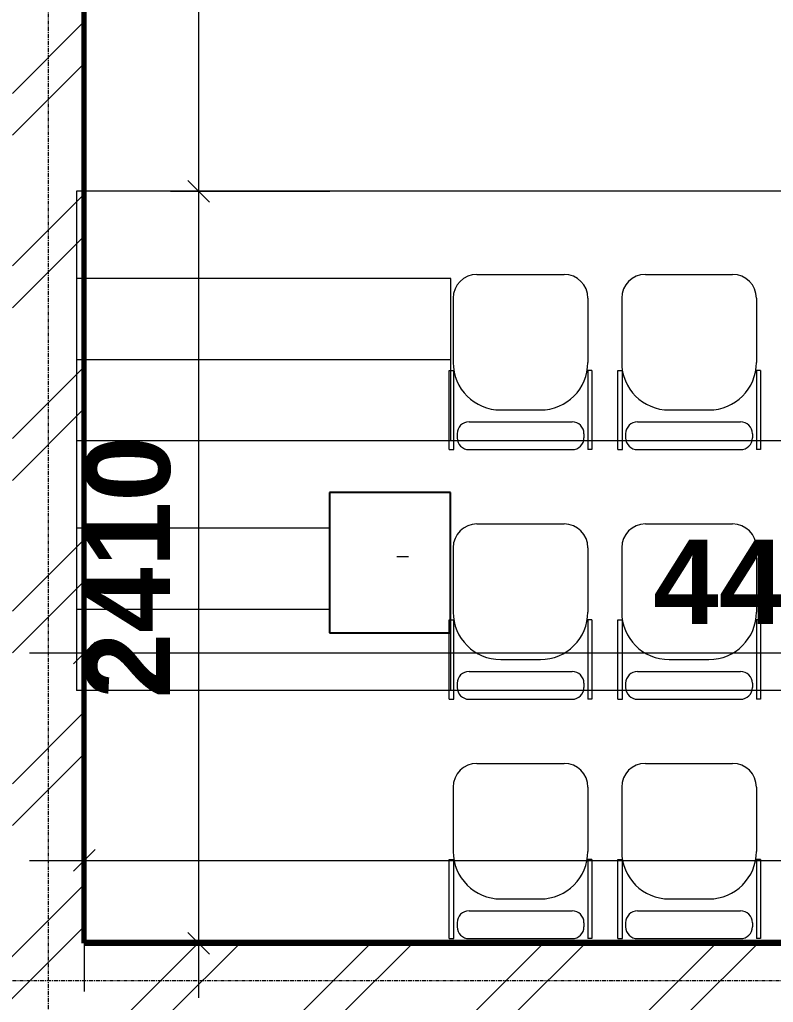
# Model space of a CAD drawing. Header units: inches. Extents: x 22 to 382261, y 22 to 371281.
# Drawn here: x 141151 to 143566, y 204757 to 207907 of the extents above; entities that cross this region are included whole.
import ezdxf

# ---------------------------------------------------------------- set-up
doc = ezdxf.new("R2010")
doc.units = ezdxf.units.IN
doc.header["$MEASUREMENT"] = 0
doc.linetypes.add('Grid Line 1_2_', pattern=[22.225, 12.7, -3.175, 3.175, -3.175])
for name, color, linetype, lineweight in [('A-ANNO-DIMS', 211, 'Continuous', 9), ('A-COLS', 52, 'Continuous', 9), ('A-FLOR', 192, 'Continuous', 9), ('A-WALL-PATT', 111, 'Continuous', 9), ('I-FURN', 30, 'Continuous', 9), ('I-WALL', 2, 'Continuous', 9), ('S-GRID', 1, 'Continuous', 9)]:
    doc.layers.add(name, color=color, linetype=linetype, lineweight=lineweight)
doc.styles.add('Arial_B_2', font='arialbd.ttf', dxfattribs={"height": 270.833333})
doc.dimstyles.new('2_2', dxfattribs={"dimscale": 304.8, "dimtxt": 267.818092, "dimasz": 0.227865, "dimexe": 1.377953, "dimexo": 0.0625, "dimgap": 0.287073, "dimtad": 1, "dimdec": 0, "dimzin": 0, "dimdsep": 46, "dimtxsty": 'Arial_B_2', "dimblk1": 'OBLIQUE', "dimblk2": 'OBLIQUE', "dimsah": 1, "dimcen": 0.09, "dimdle": 0.574147, "dimazin": 0, "dimtfac": 1, "dimtdec": 4, "dimtix": 1, "dimtmove": 0, "dimatfit": 3, "dimfxl": 0.574147, "dimfxlon": 1, "dimtvp": 1, "dimtolj": 1, "dimtzin": 0, "dimlwd": 18, "dimlwe": 18, "dimarcsym": 2})
pattern_1 = [(45, (139676.7, 209538.6), (-276.592, 276.592), []), (45, (139676.7, 209957.7), (-276.592, 276.592), [])]

# ---------------------------------------------------------------- blocks, each defined once
blk = doc.blocks.new('Chair - Auditorium_0001 - Copy - Chair - Auditorium_0001 - Copy-940343-01-GROUND FLOOR DIM- PART B')
at = {"layer": 'I-FURN'}
for p, q in [((21, 497.5), (300.4, 497.5)), ((-55.2, 421.3), (-55.2, 215.3)), ((376.6, 421.3), (376.6, 215.3)), ((-67.9, -64.1), (-67.9, 189.9)), ((-67.9, 189.9), (-53, 189.9)), ((-53, -64.1), (-53, 189.9)), ((389.3, 189.9), (376.6, 189.9)), ((376.6, 189.9), (376.6, -64.1)), ((389.3, 189.9), (389.3, -64.1)), ((97.2, 62.9), (224.2, 62.9)), ((-4.4, 24.9), (325.8, 24.9)), ((-42.5, -13.2), (-42.5, -26.2)), ((363.9, -13.2), (363.9, -26.2)), ((-67.9, -64.1), (-53, -64.1)), ((-4.4, -64.3), (325.8, -64.3)), ((389.3, -64.1), (376.6, -64.1))]:
    blk.add_line(p, q, dxfattribs=at)
for centre, radius, start, end in [((21, 421.3), 76.2, 90, 180), ((300.4, 421.3), 76.2, 360, 90), ((97.2, 215.3), 152.4, 180, 270), ((224.2, 215.3), 152.4, 270, 0), ((-4.4, -13.2), 38.1, 90, 180), ((325.8, -13.2), 38.1, 360, 90), ((-4.4, -26.2), 38.1, 180, 270), ((325.8, -26.2), 38.1, 270, 0)]:
    blk.add_arc(centre, radius, start, end, dxfattribs=at)
blk = doc.blocks.new('_Oblique')
at = {"color": 0, "linetype": 'ByBlock', "lineweight": -2}
blk.add_line((-0.5, -0.5), (0.5, 0.5), dxfattribs=at)
blk = doc.blocks.new('*D4816')
at = {"layer": 'A-ANNO-DIMS', "color": 0, "lineweight": 18, "transparency": 16777216}
for p, q in [((141724.7, 204771.8), (141724.7, 207531.8)), ((141633.7, 207356.8), (142144.7, 207356.8)), ((141633.7, 204946.8), (142144.7, 204946.8))]:
    blk.add_line(p, q, dxfattribs=at)
at = {"layer": 'Defpoints', "color": 0, "transparency": 16777216}
for p in [(141614.7, 207356.8), (141724.7, 207356.8), (141614.7, 204946.8)]:
    blk.add_point(p, dxfattribs=at)
at = {"layer": 'A-ANNO-DIMS', "color": 0, "lineweight": 18, "transparency": 16777216, "xscale": 69.45312499999999, "yscale": 69.45312499999999, "zscale": 69.45312499999999}
for p, rotation in [((141724.7, 207356.8), 90), ((141724.7, 204946.8), 270)]:
    blk.add_blockref('_Oblique', p, dxfattribs=dict(at, rotation=rotation))
at = {"layer": 'A-ANNO-DIMS', "color": 0, "lineweight": 18, "transparency": 16777216, "insert": (141498.9, 206151.8), "char_height": 270.83, "width": 615.654, "attachment_point": 5, "rotation": 90, "style": 'Arial_B_2'}
blk.add_mtext('\\A1;2410', dxfattribs=at)
blk = doc.blocks.new('*D4817')
at = {"layer": 'A-ANNO-DIMS', "color": 0, "lineweight": 18, "transparency": 16777216}
for p, q in [((141724.7, 207181.8), (141724.7, 216051.8)), ((141633.7, 215876.8), (142144.7, 215876.8)), ((141633.7, 207356.8), (142144.7, 207356.8))]:
    blk.add_line(p, q, dxfattribs=at)
at = {"layer": 'Defpoints', "color": 0, "transparency": 16777216}
for p in [(141614.7, 215876.8), (141724.7, 215876.8), (141614.7, 207356.8)]:
    blk.add_point(p, dxfattribs=at)
at = {"layer": 'A-ANNO-DIMS', "color": 0, "lineweight": 18, "transparency": 16777216, "xscale": 69.45312499999999, "yscale": 69.45312499999999, "zscale": 69.45312499999999}
for p, rotation in [((141724.7, 215876.8), 90), ((141724.7, 207356.8), 270)]:
    blk.add_blockref('_Oblique', p, dxfattribs=dict(at, rotation=rotation))
at = {"layer": 'A-ANNO-DIMS', "color": 0, "lineweight": 18, "transparency": 16777216, "insert": (141498.8, 211616.8), "char_height": 270.83, "width": 615.654, "attachment_point": 5, "rotation": 90, "style": 'Arial_B_2'}
blk.add_mtext('\\A1;8520', dxfattribs=at)
blk = doc.blocks.new('*D4819')
at = {"layer": 'A-ANNO-DIMS', "color": 0, "lineweight": 18, "transparency": 16777216}
for p, q in [((141357.9, 205968.1), (141357.9, 205457.1)), ((145845.2, 205968.1), (145845.2, 205457.1)), ((141182.9, 205877.1), (146020.2, 205877.1))]:
    blk.add_line(p, q, dxfattribs=at)
at = {"layer": 'Defpoints', "color": 0, "transparency": 16777216}
for p in [(141357.9, 205987.1), (145845.2, 205987.1), (145845.2, 205877.1)]:
    blk.add_point(p, dxfattribs=at)
at = {"layer": 'A-ANNO-DIMS', "color": 0, "lineweight": 18, "transparency": 16777216, "xscale": 69.45312499999999, "yscale": 69.45312499999999, "zscale": 69.45312499999999, "rotation": 180}
blk.add_blockref('_Oblique', (141357.9, 205877.1), dxfattribs=at)
at = {"layer": 'A-ANNO-DIMS', "color": 0, "lineweight": 18, "transparency": 16777216, "xscale": 69.45312499999999, "yscale": 69.45312499999999, "zscale": 69.45312499999999}
blk.add_blockref('_Oblique', (145845.2, 205877.1), dxfattribs=at)
at = {"layer": 'A-ANNO-DIMS', "color": 0, "lineweight": 18, "transparency": 16777216, "insert": (143601.5, 206103), "char_height": 270.83, "width": 615.654, "attachment_point": 5, "style": 'Arial_B_2'}
blk.add_mtext('\\A1;4487', dxfattribs=at)
blk = doc.blocks.new('*D4834')
at = {"layer": 'A-ANNO-DIMS', "color": 0, "lineweight": 18, "transparency": 16777216}
for p, q in [((141357.9, 205302.9), (141357.9, 204791.9)), ((151857.9, 205302.9), (151857.9, 204791.9)), ((141182.9, 205211.9), (152032.9, 205211.9))]:
    blk.add_line(p, q, dxfattribs=at)
at = {"layer": 'Defpoints', "color": 0, "transparency": 16777216}
for p in [(141357.9, 205321.9), (151857.9, 205321.9), (151857.9, 205211.9)]:
    blk.add_point(p, dxfattribs=at)
at = {"layer": 'A-ANNO-DIMS', "color": 0, "lineweight": 18, "transparency": 16777216, "xscale": 69.45312499999999, "yscale": 69.45312499999999, "zscale": 69.45312499999999, "rotation": 180}
blk.add_blockref('_Oblique', (141357.9, 205211.9), dxfattribs=at)
at = {"layer": 'A-ANNO-DIMS', "color": 0, "lineweight": 18, "transparency": 16777216, "xscale": 69.45312499999999, "yscale": 69.45312499999999, "zscale": 69.45312499999999}
blk.add_blockref('_Oblique', (151857.9, 205211.9), dxfattribs=at)
at = {"layer": 'A-ANNO-DIMS', "color": 0, "lineweight": 18, "transparency": 16777216, "insert": (146607.9, 205437.7), "char_height": 270.83, "width": 769.567, "attachment_point": 5, "style": 'Arial_B_2'}
blk.add_mtext('\\A1;10500', dxfattribs=at)

msp = doc.modelspace()

# ---------------------------------------------------------------- hatches: boundary and pattern name
at = {"layer": 'A-COLS'}
h = msp.add_hatch(dxfattribs=at)
h.set_pattern_fill('FP_11', color=256, style=0, pattern_type=2)
h.set_pattern_definition([(0, (139676.69, 209538.6), (894.08, 223.52), [36.88, -633.68, 36.88, -633.68, -3576.32]), (0, (139676.69, 209538.6), (894.08, 223.52), [-1341.12, 36.88, -1304.24, 36.88, -633.68, -1564.64]), (0, (139676.69, 209538.6), (894.08, 223.52), [-3352.8, 36.88, -410.16, 36.88, -1080.72]), (120, (140011.97, 209650.35), (-640.614, 662.536), [36.88, -633.68, 36.88, -4210]), (120, (140011.97, 209650.35), (-640.614, 662.536), [-707.44, -633.68, 36.88, -1304.24, -2235.2]), (120, (140011.97, 209650.35), (-640.614, 662.536), [-2682.24, 36.88, -633.68, 36.88, -1527.76]), (120, (140011.97, 209650.35), (-640.614, 662.536), [-3389.68, -410.16, 36.88, -1080.72]), (240, (140123.73, 210097.4), (-253.466, -886.056), [36.88, -633.68, 36.88, -4210]), (240, (140123.73, 210097.4), (-253.466, -886.056), [-707.44, -633.68, 36.88, -1304.24, -2235.2]), (240, (140123.73, 210097.4), (-253.466, -886.056), [-2682.24, 36.88, -633.68, 36.88, -1527.76]), (240, (140123.73, 210097.4), (-253.466, -886.056), [-3389.68, -410.16, 36.88, -1080.72])])
h.paths.add_polyline_path([(142531.6, 205941.8), (142531.6, 206391.8), (142144.1, 206391.8), (142144.1, 205941.8)])
at = {"layer": 'A-WALL-PATT'}
h = msp.add_hatch(dxfattribs=at)
h.set_pattern_fill('FP_1', color=256, style=0, pattern_type=2)
h.set_pattern_definition(pattern_1)
h.paths.add_polyline_path([(141137.9, 204946.8), (141357.9, 204946.8), (141357.9, 217991.8), (141127.9, 217991.8), (141127.9, 204946.8)])
h = msp.add_hatch(dxfattribs=at)
h.set_pattern_fill('FP_1', color=256, style=0, pattern_type=2)
h.set_pattern_definition(pattern_1)
h.paths.add_polyline_path([(144574.6, 204716.8), (151857.9, 204716.8), (151857.9, 204946.8), (128257.9, 204946.8), (128257.9, 204716.8), (140048.1, 204716.8)])
h.paths.add_polyline_path([(158502.9, 204716.8), (158502.9, 204946.8), (153807.9, 204946.8), (153807.9, 204716.8), (158154.2, 204716.8)])

# ---------------------------------------------------------------- linework, layer by layer
at = {"layer": 'A-COLS', "lineweight": 25}
for p, q in [((142144.1, 206391.8), (142144.1, 205941.8)), ((142531.6, 206391.8), (142144.1, 206391.8)), ((142531.6, 205941.8), (142531.6, 206391.8)), ((142144.1, 205941.8), (142531.6, 205941.8))]:
    msp.add_line(p, q, dxfattribs=at)
at = {"layer": 'A-FLOR'}
for p, q in [((141332.5, 207356.8), (141332.5, 205756.8)), ((145745.2, 207356.8), (141332.5, 207356.8)), ((142532.5, 207076.8), (141332.5, 207076.8)), ((142532.5, 206556.8), (142532.5, 207076.8)), ((142532.5, 206816.8), (141332.5, 206816.8)), ((145745.2, 206556.8), (141332.5, 206556.8)), ((142144.1, 206276.8), (141332.5, 206276.8)), ((142532.5, 205756.8), (142532.5, 206276.8)), ((142144.1, 206016.8), (141332.5, 206016.8)), ((151657.9, 205756.8), (141332.5, 205756.8)), ((141357.9, 204956.8), (151657.9, 204956.8))]:
    msp.add_line(p, q, dxfattribs=at)
at = {"layer": 'I-WALL', "lineweight": 70}
for q in [(141357.9, 217991.8), (151857.9, 204946.8)]:
    msp.add_line((141357.9, 204946.8), q, dxfattribs=at)
at = {"layer": 'S-GRID', "linetype": 'Grid Line 1_2_'}
for p, q in [((141242.9, 200135.3), (141242.9, 224549.4)), ((126592.9, 204826.8), (165494.2, 204826.8))]:
    msp.add_line(p, q, dxfattribs=at)

# ---------------------------------------------------------------- block references
at = {"layer": 'I-FURN'}
for p in [(142595.1, 206592.9), (143135.1, 206592.9), (142595.1, 205792.9), (143135.1, 205792.9), (142595.1, 205025.6), (143135.1, 205025.6)]:
    msp.add_blockref('Chair - Auditorium_0001 - Copy - Chair - Auditorium_0001 - Copy-940343-01-GROUND FLOOR DIM- PART B', p, dxfattribs=at)

# ---------------------------------------------------------------- dimensions: what is measured, and where the dimension line sits
at = {"layer": 'A-ANNO-DIMS', "lineweight": 18}
for base, p1, p2, override, picture, middle in [((141724.7, 215876.8), (141614.7, 207356.8), (141614.7, 215876.8), {"dimpost": '<>', "dimfxl": 8520}, '*D4817', (141498.8, 211616.8)), ((141724.7, 207356.8), (141614.7, 204946.8), (141614.7, 207356.8), {"dimpost": '<>', "dimfxl": 2410}, '*D4816', (141498.9, 206151.8))]:
    dim = msp.add_linear_dim(base=base, p1=p1, p2=p2, angle=90, dimstyle='2_2', override=override, dxfattribs=at)
    dim.commit()
    dim.dimension.update_dxf_attribs({"geometry": picture, "text_midpoint": middle})
for base, p1, p2, override, picture, middle in [((145845.2, 205877.1), (141357.9, 205987.1), (145845.2, 205987.1), {"dimpost": '<>', "dimfxl": 4487.326775}, '*D4819', (143601.5, 206103)), ((151857.9, 205211.9), (141357.9, 205321.9), (151857.9, 205321.9), {"dimpost": '<>', "dimfxl": 10500}, '*D4834', (146607.9, 205437.7))]:
    dim = msp.add_linear_dim(base=base, p1=p1, p2=p2, dimstyle='2_2', override=override, dxfattribs=at)
    dim.commit()
    dim.dimension.update_dxf_attribs({"geometry": picture, "text_midpoint": middle})

doc.saveas('drawing.dxf')
